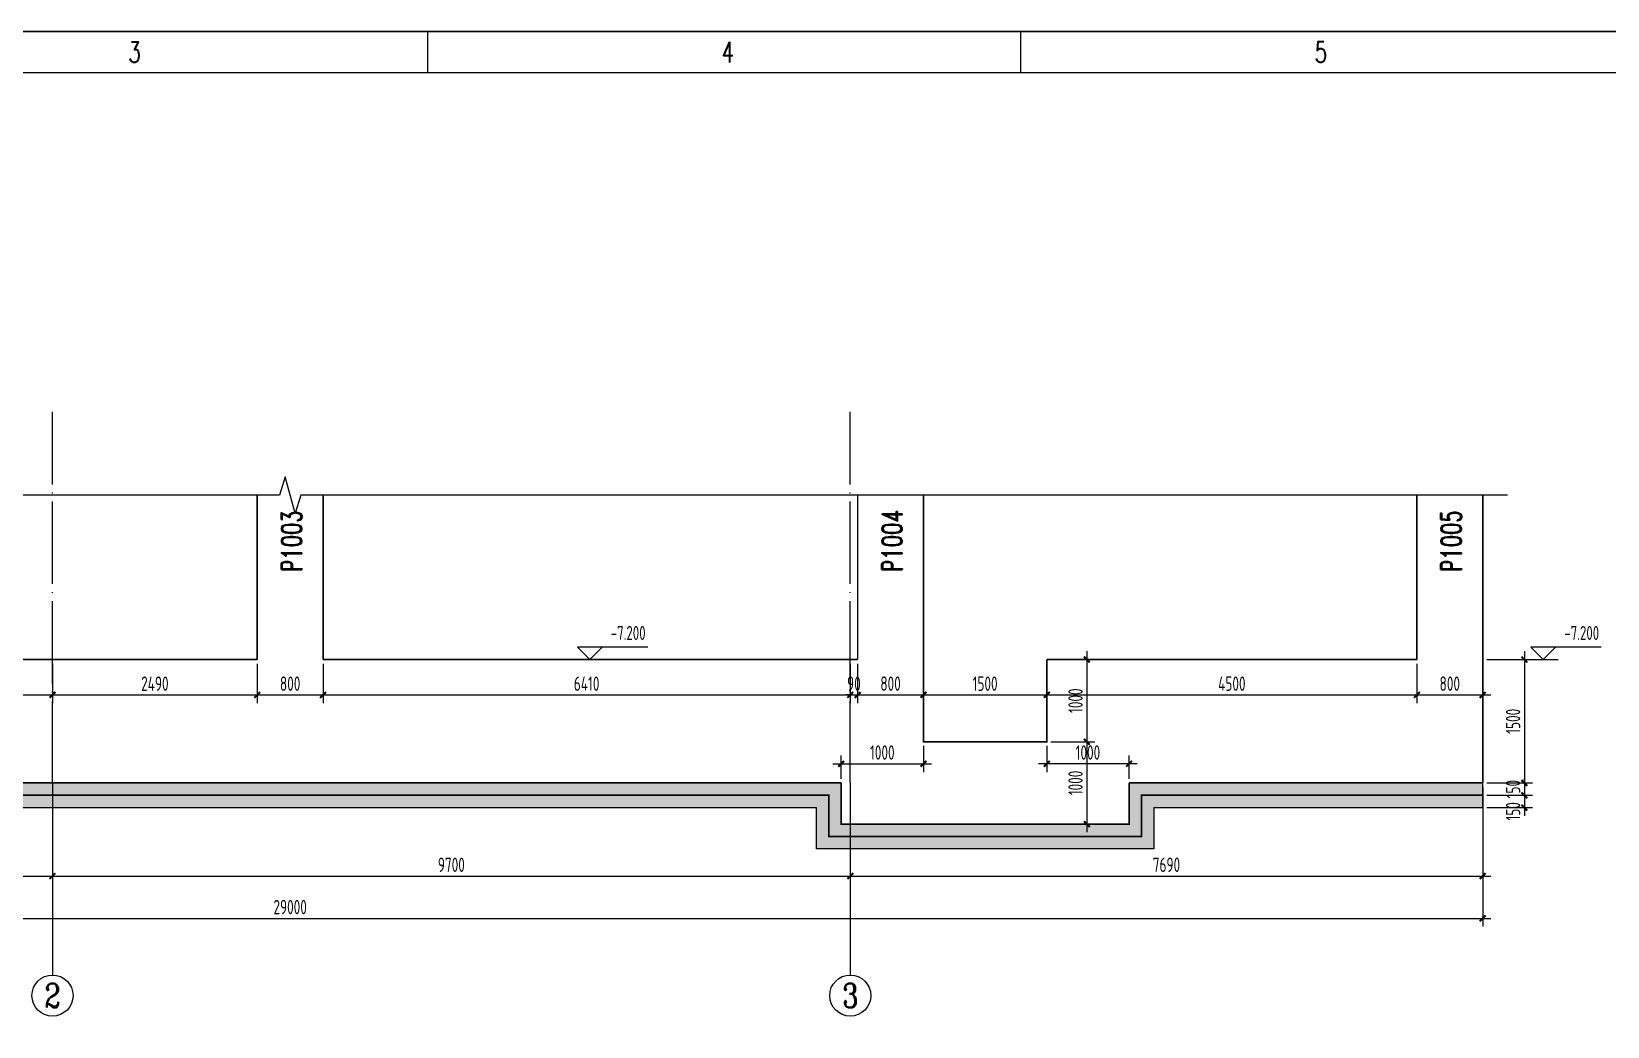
# Model space of a CAD drawing. Extents: x 214073 to 274589, y -287361 to -130190.
# Drawn here: x 233211 to 252373, y -257407 to -245311 of the extents above; entities that cross this region are included whole.
import ezdxf
from ezdxf.enums import TextEntityAlignment as Align

# ---------------------------------------------------------------- set-up
doc = ezdxf.new("R2010")
doc.units = 0
doc.header["$LTSCALE"] = 500
doc.header["$MEASUREMENT"] = 0
doc.linetypes.add('DOTE', pattern=[2.42, 2, -0.2, 0.02, -0.2])
doc.layers.get('0').update_dxf_attribs({"linetype": 'CONTINUOUS'})
doc.layers.get('Defpoints').update_dxf_attribs({"linetype": 'CONTINUOUS'})
for name, color, linetype in [('1_3PR_CIVI_D', 7, 'CONTINUOUS'), ('1_3PR_CIVI_E', 7, 'CONTINUOUS'), ('AXIS', 3, 'CONTINUOUS'), ('AXIS_TEXT', 7, 'CONTINUOUS'), ('PRDWWP_CenterLine', 7, 'CONTINUOUS'), ('垫层', 7, 'CONTINUOUS')]:
    doc.layers.add(name, color=color, linetype=linetype)
doc.layers.add('_TSZ_PLOT_MARK', color=1, linetype='CONTINUOUS', plot=False)
doc.styles.add('_TCH_AXIS', font='complex_.ttf', dxfattribs={"bigfont": 'GBCBIG'})
doc.styles.add('COMPLEX', font='COMPLEX')
doc.styles.add('HZ', font='romans.shx', dxfattribs={"width": 0.7, "bigfont": 'hz.shx'})
doc.styles.add('romand', font='romand.shx', dxfattribs={"width": 0.7, "height": 200, "bigfont": 'OCHINESE.shx'})
doc.styles.add('TSSD_Label', font='Tssdeng.shx', dxfattribs={"width": 0.7, "bigfont": 'hztxt.shx'})
doc.styles.add('TSSD_Rein', font='Tssdeng.shx', dxfattribs={"width": 0.7, "bigfont": 'hztxt.shx'})
doc.dimstyles.new('_TCH_ARCH&&100', dxfattribs={"dimtxt": 175, "dimasz": 50, "dimexe": 100, "dimexo": 50, "dimgap": 50, "dimtad": 1, "dimdec": 0, "dimtxsty": 'TSSD_Rein', "dimblk": 'ARCHTICK', "dimcen": 2.5, "dimdle": 100, "dimclrd": 3, "dimclrt": 7, "dimazin": 2, "dimtfac": 1, "dimtdec": 0, "dimtix": 1, "dimtmove": 2, "dimatfit": 3, "dimarcsym": 0})

# ---------------------------------------------------------------- blocks, each defined once
blk = doc.blocks.new('_AXISO')
blk.add_circle((0, 0), 0.5)
at = {"layer": 'AXIS_TEXT', "style": 'COMPLEX', "width": 1.041667}
blk.add_attdef('A', text='', height=0.56, dxfattribs=at).set_placement((-0.25, -0.28), (0.25, -0.28), align=Align.FIT)
blk = doc.blocks.new('_ArchTick')
at = {"color": 0, "const_width": 0.5}
blk.add_lwpolyline([(-0.71, -0.71), (0.71, 0.71)], dxfattribs=at)
blk = doc.blocks.new('*D2647')
at = {"layer": '1_3PR_CIVI_E', "color": 0, "linetype": 'ByBlock', "lineweight": -2, "transparency": 16777216}
for p, q in [((221856, -254496), (221856, -256193)), ((250856, -254496), (250856, -256193))]:
    blk.add_line(p, q, dxfattribs=at)
at = {"layer": '1_3PR_CIVI_E', "color": 3, "linetype": 'ByBlock', "lineweight": -2, "transparency": 16777216}
blk.add_line((221756, -256093), (250956, -256093), dxfattribs=at)
at = {"layer": 'Defpoints', "color": 0, "linetype": 'ByBlock', "transparency": 16777216}
for p in [(221856, -254446), (250856, -254446), (250856, -256093)]:
    blk.add_point(p, dxfattribs=at)
at = {"layer": '1_3PR_CIVI_E', "color": 3, "linetype": 'ByBlock', "lineweight": -2, "transparency": 16777216, "xscale": 50, "yscale": 50, "zscale": 50, "rotation": 180}
blk.add_blockref('_ArchTick', (221856, -256093), dxfattribs=at)
at = {"layer": '1_3PR_CIVI_E', "color": 3, "linetype": 'ByBlock', "lineweight": -2, "transparency": 16777216, "xscale": 50, "yscale": 50, "zscale": 50}
blk.add_blockref('_ArchTick', (250856, -256093), dxfattribs=at)
at = {"layer": '1_3PR_CIVI_E', "color": 7, "linetype": 'ByBlock', "transparency": 16777216, "insert": (236356, -255955), "char_height": 175, "attachment_point": 5, "style": 'TSSD_Rein'}
blk.add_mtext('\\A1;29000', dxfattribs=at)
blk = doc.blocks.new('*D2648')
at = {"layer": '1_3PR_CIVI_E', "color": 0, "linetype": 'ByBlock', "lineweight": -2, "transparency": 16777216}
for p, q in [((221856, -254496), (221856, -255678)), ((233466, -254496), (233466, -255678))]:
    blk.add_line(p, q, dxfattribs=at)
at = {"layer": '1_3PR_CIVI_E', "color": 3, "linetype": 'ByBlock', "lineweight": -2, "transparency": 16777216}
blk.add_line((221756, -255578), (233566, -255578), dxfattribs=at)
at = {"layer": 'Defpoints', "color": 0, "linetype": 'ByBlock', "transparency": 16777216}
for p in [(221856, -254446), (233466, -254446), (233466, -255578)]:
    blk.add_point(p, dxfattribs=at)
at = {"layer": '1_3PR_CIVI_E', "color": 3, "linetype": 'ByBlock', "lineweight": -2, "transparency": 16777216, "xscale": 50, "yscale": 50, "zscale": 50, "rotation": 180}
blk.add_blockref('_ArchTick', (221856, -255578), dxfattribs=at)
at = {"layer": '1_3PR_CIVI_E', "color": 3, "linetype": 'ByBlock', "lineweight": -2, "transparency": 16777216, "xscale": 50, "yscale": 50, "zscale": 50}
blk.add_blockref('_ArchTick', (233466, -255578), dxfattribs=at)
at = {"layer": '1_3PR_CIVI_E', "color": 7, "linetype": 'ByBlock', "transparency": 16777216, "insert": (227661, -255441), "char_height": 175, "attachment_point": 5, "style": 'TSSD_Rein'}
blk.add_mtext('\\A1;11610', dxfattribs=at)
blk = doc.blocks.new('*D2649')
at = {"layer": '1_3PR_CIVI_E', "color": 0, "linetype": 'ByBlock', "lineweight": -2, "transparency": 16777216}
for p, q in [((233466, -254496), (233466, -255678)), ((243166, -254496), (243166, -255678))]:
    blk.add_line(p, q, dxfattribs=at)
at = {"layer": '1_3PR_CIVI_E', "color": 3, "linetype": 'ByBlock', "lineweight": -2, "transparency": 16777216}
blk.add_line((233366, -255578), (243266, -255578), dxfattribs=at)
at = {"layer": 'Defpoints', "color": 0, "linetype": 'ByBlock', "transparency": 16777216}
for p in [(233466, -254446), (243166, -254446), (243166, -255578)]:
    blk.add_point(p, dxfattribs=at)
at = {"layer": '1_3PR_CIVI_E', "color": 3, "linetype": 'ByBlock', "lineweight": -2, "transparency": 16777216, "xscale": 50, "yscale": 50, "zscale": 50, "rotation": 180}
blk.add_blockref('_ArchTick', (233466, -255578), dxfattribs=at)
at = {"layer": '1_3PR_CIVI_E', "color": 3, "linetype": 'ByBlock', "lineweight": -2, "transparency": 16777216, "xscale": 50, "yscale": 50, "zscale": 50}
blk.add_blockref('_ArchTick', (243166, -255578), dxfattribs=at)
at = {"layer": '1_3PR_CIVI_E', "color": 7, "linetype": 'ByBlock', "transparency": 16777216, "insert": (238316, -255441), "char_height": 175, "attachment_point": 5, "style": 'TSSD_Rein'}
blk.add_mtext('\\A1;9700', dxfattribs=at)
blk = doc.blocks.new('*D2650')
at = {"layer": '1_3PR_CIVI_E', "color": 0, "linetype": 'ByBlock', "lineweight": -2, "transparency": 16777216}
for p, q in [((243166, -254496), (243166, -255678)), ((250856, -254496), (250856, -255678))]:
    blk.add_line(p, q, dxfattribs=at)
at = {"layer": '1_3PR_CIVI_E', "color": 3, "linetype": 'ByBlock', "lineweight": -2, "transparency": 16777216}
blk.add_line((243066, -255578), (250956, -255578), dxfattribs=at)
at = {"layer": 'Defpoints', "color": 0, "linetype": 'ByBlock', "transparency": 16777216}
for p in [(243166, -254446), (250856, -254446), (250856, -255578)]:
    blk.add_point(p, dxfattribs=at)
at = {"layer": '1_3PR_CIVI_E', "color": 3, "linetype": 'ByBlock', "lineweight": -2, "transparency": 16777216, "xscale": 50, "yscale": 50, "zscale": 50, "rotation": 180}
blk.add_blockref('_ArchTick', (243166, -255578), dxfattribs=at)
at = {"layer": '1_3PR_CIVI_E', "color": 3, "linetype": 'ByBlock', "lineweight": -2, "transparency": 16777216, "xscale": 50, "yscale": 50, "zscale": 50}
blk.add_blockref('_ArchTick', (250856, -255578), dxfattribs=at)
at = {"layer": '1_3PR_CIVI_E', "color": 7, "linetype": 'ByBlock', "transparency": 16777216, "insert": (247011, -255441), "char_height": 175, "attachment_point": 5, "style": 'TSSD_Rein'}
blk.add_mtext('\\A1;7690', dxfattribs=at)
blk = doc.blocks.new('*D2653')
at = {"layer": '1_3PR_CIVI_E', "color": 0, "linetype": 'ByBlock', "lineweight": -2, "transparency": 16777216}
for p, q in [((229456, -252996), (229456, -253476)), ((233466, -252996), (233466, -253476))]:
    blk.add_line(p, q, dxfattribs=at)
at = {"layer": '1_3PR_CIVI_E', "color": 3, "linetype": 'ByBlock', "lineweight": -2, "transparency": 16777216}
blk.add_line((229356, -253376), (233566, -253376), dxfattribs=at)
at = {"layer": 'Defpoints', "color": 0, "linetype": 'ByBlock', "transparency": 16777216}
for p in [(229456, -252946), (233466, -252946), (233466, -253376)]:
    blk.add_point(p, dxfattribs=at)
at = {"layer": '1_3PR_CIVI_E', "color": 3, "linetype": 'ByBlock', "lineweight": -2, "transparency": 16777216, "xscale": 50, "yscale": 50, "zscale": 50, "rotation": 180}
blk.add_blockref('_ArchTick', (229456, -253376), dxfattribs=at)
at = {"layer": '1_3PR_CIVI_E', "color": 3, "linetype": 'ByBlock', "lineweight": -2, "transparency": 16777216, "xscale": 50, "yscale": 50, "zscale": 50}
blk.add_blockref('_ArchTick', (233466, -253376), dxfattribs=at)
at = {"layer": '1_3PR_CIVI_E', "color": 7, "linetype": 'ByBlock', "transparency": 16777216, "insert": (231461, -253239), "char_height": 175, "attachment_point": 5, "style": 'TSSD_Rein'}
blk.add_mtext('\\A1;4010', dxfattribs=at)
blk = doc.blocks.new('*D2654')
at = {"layer": '1_3PR_CIVI_E', "color": 0, "linetype": 'ByBlock', "lineweight": -2, "transparency": 16777216}
for p, q in [((235956, -252996), (235956, -253476)), ((236756, -252996), (236756, -253476))]:
    blk.add_line(p, q, dxfattribs=at)
at = {"layer": '1_3PR_CIVI_E', "color": 3, "linetype": 'ByBlock', "lineweight": -2, "transparency": 16777216}
blk.add_line((235856, -253376), (236856, -253376), dxfattribs=at)
at = {"layer": 'Defpoints', "color": 0, "linetype": 'ByBlock', "transparency": 16777216}
for p in [(235956, -252946), (236756, -252946), (236756, -253376)]:
    blk.add_point(p, dxfattribs=at)
at = {"layer": '1_3PR_CIVI_E', "color": 3, "linetype": 'ByBlock', "lineweight": -2, "transparency": 16777216, "xscale": 50, "yscale": 50, "zscale": 50, "rotation": 180}
blk.add_blockref('_ArchTick', (235956, -253376), dxfattribs=at)
at = {"layer": '1_3PR_CIVI_E', "color": 3, "linetype": 'ByBlock', "lineweight": -2, "transparency": 16777216, "xscale": 50, "yscale": 50, "zscale": 50}
blk.add_blockref('_ArchTick', (236756, -253376), dxfattribs=at)
at = {"layer": '1_3PR_CIVI_E', "color": 7, "linetype": 'ByBlock', "transparency": 16777216, "insert": (236356, -253239), "char_height": 175, "attachment_point": 5, "style": 'TSSD_Rein'}
blk.add_mtext('\\A1;800', dxfattribs=at)
blk = doc.blocks.new('*D2655')
at = {"layer": '1_3PR_CIVI_E', "color": 0, "linetype": 'ByBlock', "lineweight": -2, "transparency": 16777216}
for p, q in [((233466, -252996), (233466, -253476)), ((235956, -252996), (235956, -253476))]:
    blk.add_line(p, q, dxfattribs=at)
at = {"layer": '1_3PR_CIVI_E', "color": 3, "linetype": 'ByBlock', "lineweight": -2, "transparency": 16777216}
blk.add_line((233366, -253376), (236056, -253376), dxfattribs=at)
at = {"layer": 'Defpoints', "color": 0, "linetype": 'ByBlock', "transparency": 16777216}
for p in [(233466, -252946), (235956, -252946), (235956, -253376)]:
    blk.add_point(p, dxfattribs=at)
at = {"layer": '1_3PR_CIVI_E', "color": 3, "linetype": 'ByBlock', "lineweight": -2, "transparency": 16777216, "xscale": 50, "yscale": 50, "zscale": 50, "rotation": 180}
blk.add_blockref('_ArchTick', (233466, -253376), dxfattribs=at)
at = {"layer": '1_3PR_CIVI_E', "color": 3, "linetype": 'ByBlock', "lineweight": -2, "transparency": 16777216, "xscale": 50, "yscale": 50, "zscale": 50}
blk.add_blockref('_ArchTick', (235956, -253376), dxfattribs=at)
at = {"layer": '1_3PR_CIVI_E', "color": 7, "linetype": 'ByBlock', "transparency": 16777216, "insert": (234711, -253239), "char_height": 175, "attachment_point": 5, "style": 'TSSD_Rein'}
blk.add_mtext('\\A1;2490', dxfattribs=at)
blk = doc.blocks.new('*D2656')
at = {"layer": '1_3PR_CIVI_E', "color": 0, "linetype": 'ByBlock', "lineweight": -2, "transparency": 16777216}
for p, q in [((236756, -252996), (236756, -253476)), ((243166, -252996), (243166, -253476))]:
    blk.add_line(p, q, dxfattribs=at)
at = {"layer": '1_3PR_CIVI_E', "color": 3, "linetype": 'ByBlock', "lineweight": -2, "transparency": 16777216}
blk.add_line((236656, -253376), (243266, -253376), dxfattribs=at)
at = {"layer": 'Defpoints', "color": 0, "linetype": 'ByBlock', "transparency": 16777216}
for p in [(236756, -252946), (243166, -252946), (243166, -253376)]:
    blk.add_point(p, dxfattribs=at)
at = {"layer": '1_3PR_CIVI_E', "color": 3, "linetype": 'ByBlock', "lineweight": -2, "transparency": 16777216, "xscale": 50, "yscale": 50, "zscale": 50, "rotation": 180}
blk.add_blockref('_ArchTick', (236756, -253376), dxfattribs=at)
at = {"layer": '1_3PR_CIVI_E', "color": 3, "linetype": 'ByBlock', "lineweight": -2, "transparency": 16777216, "xscale": 50, "yscale": 50, "zscale": 50}
blk.add_blockref('_ArchTick', (243166, -253376), dxfattribs=at)
at = {"layer": '1_3PR_CIVI_E', "color": 7, "linetype": 'ByBlock', "transparency": 16777216, "insert": (239961, -253239), "char_height": 175, "attachment_point": 5, "style": 'TSSD_Rein'}
blk.add_mtext('\\A1;6410', dxfattribs=at)
blk = doc.blocks.new('*D2657')
at = {"layer": '1_3PR_CIVI_E', "color": 0, "linetype": 'ByBlock', "lineweight": -2, "transparency": 16777216}
for p, q in [((244056, -252996), (244056, -253476)), ((245556, -252996), (245556, -253476))]:
    blk.add_line(p, q, dxfattribs=at)
at = {"layer": '1_3PR_CIVI_E', "color": 3, "linetype": 'ByBlock', "lineweight": -2, "transparency": 16777216}
blk.add_line((243956, -253376), (245656, -253376), dxfattribs=at)
at = {"layer": 'Defpoints', "color": 0, "linetype": 'ByBlock', "transparency": 16777216}
for p in [(244056, -252946), (245556, -252946), (245556, -253376)]:
    blk.add_point(p, dxfattribs=at)
at = {"layer": '1_3PR_CIVI_E', "color": 3, "linetype": 'ByBlock', "lineweight": -2, "transparency": 16777216, "xscale": 50, "yscale": 50, "zscale": 50, "rotation": 180}
blk.add_blockref('_ArchTick', (244056, -253376), dxfattribs=at)
at = {"layer": '1_3PR_CIVI_E', "color": 3, "linetype": 'ByBlock', "lineweight": -2, "transparency": 16777216, "xscale": 50, "yscale": 50, "zscale": 50}
blk.add_blockref('_ArchTick', (245556, -253376), dxfattribs=at)
at = {"layer": '1_3PR_CIVI_E', "color": 7, "linetype": 'ByBlock', "transparency": 16777216, "insert": (244806, -253239), "char_height": 175, "attachment_point": 5, "style": 'TSSD_Rein'}
blk.add_mtext('\\A1;1500', dxfattribs=at)
blk = doc.blocks.new('*D2658')
at = {"layer": '1_3PR_CIVI_E', "color": 0, "linetype": 'ByBlock', "lineweight": -2, "transparency": 16777216}
for p, q in [((245556, -252996), (245556, -253476)), ((250056, -252996), (250056, -253476))]:
    blk.add_line(p, q, dxfattribs=at)
at = {"layer": '1_3PR_CIVI_E', "color": 3, "linetype": 'ByBlock', "lineweight": -2, "transparency": 16777216}
blk.add_line((245456, -253376), (250156, -253376), dxfattribs=at)
at = {"layer": 'Defpoints', "color": 0, "linetype": 'ByBlock', "transparency": 16777216}
for p in [(245556, -252946), (250056, -252946), (250056, -253376)]:
    blk.add_point(p, dxfattribs=at)
at = {"layer": '1_3PR_CIVI_E', "color": 3, "linetype": 'ByBlock', "lineweight": -2, "transparency": 16777216, "xscale": 50, "yscale": 50, "zscale": 50, "rotation": 180}
blk.add_blockref('_ArchTick', (245556, -253376), dxfattribs=at)
at = {"layer": '1_3PR_CIVI_E', "color": 3, "linetype": 'ByBlock', "lineweight": -2, "transparency": 16777216, "xscale": 50, "yscale": 50, "zscale": 50}
blk.add_blockref('_ArchTick', (250056, -253376), dxfattribs=at)
at = {"layer": '1_3PR_CIVI_E', "color": 7, "linetype": 'ByBlock', "transparency": 16777216, "insert": (247806, -253239), "char_height": 175, "attachment_point": 5, "style": 'TSSD_Rein'}
blk.add_mtext('\\A1;4500', dxfattribs=at)
blk = doc.blocks.new('*D2659')
at = {"layer": '1_3PR_CIVI_E', "color": 0, "linetype": 'ByBlock', "lineweight": -2, "transparency": 16777216}
for p, q in [((250056, -252996), (250056, -253476)), ((250856, -252996), (250856, -253476))]:
    blk.add_line(p, q, dxfattribs=at)
at = {"layer": '1_3PR_CIVI_E', "color": 3, "linetype": 'ByBlock', "lineweight": -2, "transparency": 16777216}
blk.add_line((249956, -253376), (250956, -253376), dxfattribs=at)
at = {"layer": 'Defpoints', "color": 0, "linetype": 'ByBlock', "transparency": 16777216}
for p in [(250056, -252946), (250856, -252946), (250856, -253376)]:
    blk.add_point(p, dxfattribs=at)
at = {"layer": '1_3PR_CIVI_E', "color": 3, "linetype": 'ByBlock', "lineweight": -2, "transparency": 16777216, "xscale": 50, "yscale": 50, "zscale": 50, "rotation": 180}
blk.add_blockref('_ArchTick', (250056, -253376), dxfattribs=at)
at = {"layer": '1_3PR_CIVI_E', "color": 3, "linetype": 'ByBlock', "lineweight": -2, "transparency": 16777216, "xscale": 50, "yscale": 50, "zscale": 50}
blk.add_blockref('_ArchTick', (250856, -253376), dxfattribs=at)
at = {"layer": '1_3PR_CIVI_E', "color": 7, "linetype": 'ByBlock', "transparency": 16777216, "insert": (250456, -253239), "char_height": 175, "attachment_point": 5, "style": 'TSSD_Rein'}
blk.add_mtext('\\A1;800', dxfattribs=at)
blk = doc.blocks.new('*D2660')
at = {"layer": '1_3PR_CIVI_E', "color": 0, "linetype": 'ByBlock', "lineweight": -2, "transparency": 16777216}
for p, q in [((243256, -252996), (243256, -253476)), ((244056, -252996), (244056, -253476))]:
    blk.add_line(p, q, dxfattribs=at)
at = {"layer": '1_3PR_CIVI_E', "color": 3, "linetype": 'ByBlock', "lineweight": -2, "transparency": 16777216}
blk.add_line((243156, -253376), (244156, -253376), dxfattribs=at)
at = {"layer": 'Defpoints', "color": 0, "linetype": 'ByBlock', "transparency": 16777216}
for p in [(243256, -252946), (244056, -252946), (244056, -253376)]:
    blk.add_point(p, dxfattribs=at)
at = {"layer": '1_3PR_CIVI_E', "color": 3, "linetype": 'ByBlock', "lineweight": -2, "transparency": 16777216, "xscale": 50, "yscale": 50, "zscale": 50, "rotation": 180}
blk.add_blockref('_ArchTick', (243256, -253376), dxfattribs=at)
at = {"layer": '1_3PR_CIVI_E', "color": 3, "linetype": 'ByBlock', "lineweight": -2, "transparency": 16777216, "xscale": 50, "yscale": 50, "zscale": 50}
blk.add_blockref('_ArchTick', (244056, -253376), dxfattribs=at)
at = {"layer": '1_3PR_CIVI_E', "color": 7, "linetype": 'ByBlock', "transparency": 16777216, "insert": (243656, -253239), "char_height": 175, "attachment_point": 5, "style": 'TSSD_Rein'}
blk.add_mtext('\\A1;800', dxfattribs=at)
blk = doc.blocks.new('*D2661')
at = {"layer": '1_3PR_CIVI_E', "color": 0, "linetype": 'ByBlock', "lineweight": -2, "transparency": 16777216}
for p, q in [((243166, -252996), (243166, -253476)), ((243256, -252996), (243256, -253476))]:
    blk.add_line(p, q, dxfattribs=at)
at = {"layer": '1_3PR_CIVI_E', "color": 3, "linetype": 'ByBlock', "lineweight": -2, "transparency": 16777216}
for p, q in [((243166, -253376), (243116, -253376)), ((243166, -253376), (243256, -253376)), ((243256, -253376), (243306, -253376))]:
    blk.add_line(p, q, dxfattribs=at)
at = {"layer": 'Defpoints', "color": 0, "linetype": 'ByBlock', "transparency": 16777216}
for p in [(243166, -252946), (243256, -252946), (243256, -253376)]:
    blk.add_point(p, dxfattribs=at)
at = {"layer": '1_3PR_CIVI_E', "color": 3, "linetype": 'ByBlock', "lineweight": -2, "transparency": 16777216, "xscale": 50, "yscale": 50, "zscale": 50}
blk.add_blockref('_ArchTick', (243166, -253376), dxfattribs=at)
at = {"layer": '1_3PR_CIVI_E', "color": 3, "linetype": 'ByBlock', "lineweight": -2, "transparency": 16777216, "xscale": 50, "yscale": 50, "zscale": 50, "rotation": 180}
blk.add_blockref('_ArchTick', (243256, -253376), dxfattribs=at)
at = {"layer": '1_3PR_CIVI_E', "color": 7, "linetype": 'ByBlock', "transparency": 16777216, "insert": (243211, -253239), "char_height": 175, "attachment_point": 5, "style": 'TSSD_Rein'}
blk.add_mtext('\\A1;90', dxfattribs=at)
blk = doc.blocks.new('*D2684')
at = {"layer": '1_3PR_CIVI_E', "color": 3, "linetype": 'ByBlock', "lineweight": -2, "transparency": 16777216}
blk.add_line((251363, -252846), (251363, -254546), dxfattribs=at)
at = {"layer": '1_3PR_CIVI_E', "color": 0, "linetype": 'ByBlock', "lineweight": -2, "transparency": 16777216}
for p, q in [((250906, -252946), (251463, -252946)), ((250906, -254446), (251463, -254446))]:
    blk.add_line(p, q, dxfattribs=at)
at = {"layer": 'Defpoints', "color": 0, "linetype": 'ByBlock', "transparency": 16777216}
for p in [(250856, -252946), (250856, -254446), (251363, -254446)]:
    blk.add_point(p, dxfattribs=at)
at = {"layer": '1_3PR_CIVI_E', "color": 3, "linetype": 'ByBlock', "lineweight": -2, "transparency": 16777216, "xscale": 50, "yscale": 50, "zscale": 50}
for p, rotation in [((251363, -252946), 90), ((251363, -254446), 270)]:
    blk.add_blockref('_ArchTick', p, dxfattribs=dict(at, rotation=rotation))
at = {"layer": '1_3PR_CIVI_E', "color": 7, "linetype": 'ByBlock', "transparency": 16777216, "insert": (251225, -253696), "char_height": 175, "attachment_point": 5, "rotation": 90, "style": 'TSSD_Rein'}
blk.add_mtext('\\A1;1500', dxfattribs=at)
blk = doc.blocks.new('*D2686')
at = {"layer": '1_3PR_CIVI_E', "color": 0, "linetype": 'ByBlock', "lineweight": -2, "transparency": 16777216}
for p, q in [((250906, -254446), (251463, -254446)), ((250906, -254596), (251463, -254596))]:
    blk.add_line(p, q, dxfattribs=at)
at = {"layer": '1_3PR_CIVI_E', "color": 3, "linetype": 'ByBlock', "lineweight": -2, "transparency": 16777216}
for p, q in [((251363, -254446), (251363, -254396)), ((251363, -254446), (251363, -254596)), ((251363, -254596), (251363, -254646))]:
    blk.add_line(p, q, dxfattribs=at)
at = {"layer": 'Defpoints', "color": 0, "linetype": 'ByBlock', "transparency": 16777216}
for p in [(250856, -254446), (250856, -254596), (251363, -254596)]:
    blk.add_point(p, dxfattribs=at)
at = {"layer": '1_3PR_CIVI_E', "color": 3, "linetype": 'ByBlock', "lineweight": -2, "transparency": 16777216, "xscale": 50, "yscale": 50, "zscale": 50}
for p, rotation in [((251363, -254446), 270), ((251363, -254596), 90)]:
    blk.add_blockref('_ArchTick', p, dxfattribs=dict(at, rotation=rotation))
at = {"layer": '1_3PR_CIVI_E', "color": 7, "linetype": 'ByBlock', "transparency": 16777216, "insert": (251225, -254521), "char_height": 175, "attachment_point": 5, "rotation": 90, "style": 'TSSD_Rein'}
blk.add_mtext('\\A1;150', dxfattribs=at)
blk = doc.blocks.new('*D2687')
at = {"layer": '1_3PR_CIVI_E', "color": 0, "linetype": 'ByBlock', "lineweight": -2, "transparency": 16777216}
for p, q in [((250906, -254596), (251463, -254596)), ((250906, -254746), (251463, -254746))]:
    blk.add_line(p, q, dxfattribs=at)
at = {"layer": '1_3PR_CIVI_E', "color": 3, "linetype": 'ByBlock', "lineweight": -2, "transparency": 16777216}
blk.add_line((251363, -254496), (251363, -254846), dxfattribs=at)
at = {"layer": 'Defpoints', "color": 0, "linetype": 'ByBlock', "transparency": 16777216}
for p in [(250856, -254596), (250856, -254746), (251363, -254746)]:
    blk.add_point(p, dxfattribs=at)
at = {"layer": '1_3PR_CIVI_E', "color": 3, "linetype": 'ByBlock', "lineweight": -2, "transparency": 16777216, "xscale": 50, "yscale": 50, "zscale": 50}
for p, rotation in [((251363, -254596), 90), ((251363, -254746), 270)]:
    blk.add_blockref('_ArchTick', p, dxfattribs=dict(at, rotation=rotation))
at = {"layer": '1_3PR_CIVI_E', "color": 7, "linetype": 'ByBlock', "transparency": 16777216, "insert": (251225, -254791), "char_height": 175, "attachment_point": 5, "rotation": 90, "style": 'TSSD_Rein'}
blk.add_mtext('\\A1;150', dxfattribs=at)
blk = doc.blocks.new('*D2701')
at = {"layer": '1_3PR_CIVI_E', "color": 3, "linetype": 'ByBlock', "lineweight": -2, "transparency": 16777216}
blk.add_line((246042, -253846), (246042, -255046), dxfattribs=at)
at = {"layer": '1_3PR_CIVI_E', "color": 0, "linetype": 'ByBlock', "lineweight": -2, "transparency": 16777216}
for p, q in [((245606, -253946), (246142, -253946)), ((245606, -254946), (246142, -254946))]:
    blk.add_line(p, q, dxfattribs=at)
at = {"layer": 'Defpoints', "color": 0, "linetype": 'ByBlock', "transparency": 16777216}
for p in [(245556, -253946), (245556, -254946), (246042, -254946)]:
    blk.add_point(p, dxfattribs=at)
at = {"layer": '1_3PR_CIVI_E', "color": 3, "linetype": 'ByBlock', "lineweight": -2, "transparency": 16777216, "xscale": 50, "yscale": 50, "zscale": 50}
for p, rotation in [((246042, -253946), 90), ((246042, -254946), 270)]:
    blk.add_blockref('_ArchTick', p, dxfattribs=dict(at, rotation=rotation))
at = {"layer": '1_3PR_CIVI_E', "color": 7, "linetype": 'ByBlock', "transparency": 16777216, "insert": (245905, -254446), "char_height": 175, "attachment_point": 5, "rotation": 90, "style": 'TSSD_Rein'}
blk.add_mtext('\\A1;1000', dxfattribs=at)
blk = doc.blocks.new('*D2702')
at = {"layer": '1_3PR_CIVI_E', "color": 3, "linetype": 'ByBlock', "lineweight": -2, "transparency": 16777216}
blk.add_line((246042, -252846), (246042, -254046), dxfattribs=at)
at = {"layer": '1_3PR_CIVI_E', "color": 0, "linetype": 'ByBlock', "lineweight": -2, "transparency": 16777216}
for p, q in [((245606, -252946), (246142, -252946)), ((245606, -253946), (246142, -253946))]:
    blk.add_line(p, q, dxfattribs=at)
at = {"layer": 'Defpoints', "color": 0, "linetype": 'ByBlock', "transparency": 16777216}
for p in [(245556, -252946), (245556, -253946), (246042, -253946)]:
    blk.add_point(p, dxfattribs=at)
at = {"layer": '1_3PR_CIVI_E', "color": 3, "linetype": 'ByBlock', "lineweight": -2, "transparency": 16777216, "xscale": 50, "yscale": 50, "zscale": 50}
for p, rotation in [((246042, -252946), 90), ((246042, -253946), 270)]:
    blk.add_blockref('_ArchTick', p, dxfattribs=dict(at, rotation=rotation))
at = {"layer": '1_3PR_CIVI_E', "color": 7, "linetype": 'ByBlock', "transparency": 16777216, "insert": (245905, -253446), "char_height": 175, "attachment_point": 5, "rotation": 90, "style": 'TSSD_Rein'}
blk.add_mtext('\\A1;1000', dxfattribs=at)
blk = doc.blocks.new('*D2705')
at = {"layer": '1_3PR_CIVI_E', "color": 0, "linetype": 'ByBlock', "lineweight": -2, "transparency": 16777216}
for p, q in [((245556, -253996), (245556, -254313)), ((246556, -254396), (246556, -254113))]:
    blk.add_line(p, q, dxfattribs=at)
at = {"layer": '1_3PR_CIVI_E', "color": 3, "linetype": 'ByBlock', "lineweight": -2, "transparency": 16777216}
blk.add_line((246656, -254213), (245456, -254213), dxfattribs=at)
at = {"layer": 'Defpoints', "color": 0, "linetype": 'ByBlock', "transparency": 16777216}
for p in [(245556, -253946), (245556, -254213), (246556, -254446)]:
    blk.add_point(p, dxfattribs=at)
at = {"layer": '1_3PR_CIVI_E', "color": 3, "linetype": 'ByBlock', "lineweight": -2, "transparency": 16777216, "xscale": 50, "yscale": 50, "zscale": 50, "rotation": 180}
blk.add_blockref('_ArchTick', (245556, -254213), dxfattribs=at)
at = {"layer": '1_3PR_CIVI_E', "color": 3, "linetype": 'ByBlock', "lineweight": -2, "transparency": 16777216, "xscale": 50, "yscale": 50, "zscale": 50}
blk.add_blockref('_ArchTick', (246556, -254213), dxfattribs=at)
at = {"layer": '1_3PR_CIVI_E', "color": 7, "linetype": 'ByBlock', "transparency": 16777216, "insert": (246056, -254076), "char_height": 175, "attachment_point": 5, "style": 'TSSD_Rein'}
blk.add_mtext('\\A1;1000', dxfattribs=at)
blk = doc.blocks.new('*D2706')
at = {"layer": '1_3PR_CIVI_E', "color": 0, "linetype": 'ByBlock', "lineweight": -2, "transparency": 16777216}
for p, q in [((244056, -253996), (244056, -254313)), ((243056, -254396), (243056, -254113))]:
    blk.add_line(p, q, dxfattribs=at)
at = {"layer": '1_3PR_CIVI_E', "color": 3, "linetype": 'ByBlock', "lineweight": -2, "transparency": 16777216}
blk.add_line((242956, -254213), (244156, -254213), dxfattribs=at)
at = {"layer": 'Defpoints', "color": 0, "linetype": 'ByBlock', "transparency": 16777216}
for p in [(244056, -253946), (244056, -254213), (243056, -254446)]:
    blk.add_point(p, dxfattribs=at)
at = {"layer": '1_3PR_CIVI_E', "color": 3, "linetype": 'ByBlock', "lineweight": -2, "transparency": 16777216, "xscale": 50, "yscale": 50, "zscale": 50, "rotation": 180}
blk.add_blockref('_ArchTick', (243056, -254213), dxfattribs=at)
at = {"layer": '1_3PR_CIVI_E', "color": 3, "linetype": 'ByBlock', "lineweight": -2, "transparency": 16777216, "xscale": 50, "yscale": 50, "zscale": 50}
blk.add_blockref('_ArchTick', (244056, -254213), dxfattribs=at)
at = {"layer": '1_3PR_CIVI_E', "color": 7, "linetype": 'ByBlock', "transparency": 16777216, "insert": (243556, -254076), "char_height": 175, "attachment_point": 5, "style": 'TSSD_Rein'}
blk.add_mtext('\\A1;1000', dxfattribs=at)

msp = doc.modelspace()

# ---------------------------------------------------------------- hatches: boundary and pattern name
at = {"layer": '垫层'}
h = msp.add_hatch(dxfattribs=at)
h.set_pattern_fill('AR-CONC', color=256, scale=50, style=0)
h.set_pattern_definition([(50, (133916.93, -1413.23), (358.6301, -31.37607), [37.5, -412.5]), (355, (133916.93, -1413.23), (-69.37567, 376.09607), [30, -330]), (100.4514, (133946.82, -1415.85), (289.2547, 344.71977), [31.8701, -350.57106]), (46.1842, (133916.93, -1313.23), (533.6205, -82.7595), [56.25, -618.75]), (96.6356, (133961.4, -1320.13), (467.3314, 487.0589), [47.8051, -525.8565]), (351.1842, (133916.93, -1313.23), (467.331, 487.0593), [45, -495]), (21, (133966.93, -1338.23), (298.45353, -201.30945), [37.5, -412.5]), (326, (133966.93, -1338.23), (121.65767, 362.575), [30, -330]), (71.4514, (133991.8, -1355), (420.1113, 161.26525), [31.8701, -350.57106]), (37.5, (133916.93, -1413.23), (6.07993, 166.446927), [0, -326, 0, -335, 0, -331.25]), (7.5, (133916.93, -1413.23), (131.53477, 197.20586), [0, -191, 0, -318.5, 0, -126.25]), (327.5, (133805.43, -1413.23), (266.91122, -11.277436), [0, -125, 0, -390, 0, -517.5]), (317.5, (133755.43, -1413.23), (291.59308, 50.0525), [0, -162.5, 0, -259, 0, -367.5])])
h.paths.add_polyline_path([(226156.2, -254445.9), (221856.2, -254445.9), (221856.2, -254595.9), (226006.2, -254595.9), (226006.2, -255095.9), (229806.2, -255095.9), (229806.2, -254595.9), (242906.2, -254595.9), (242906.2, -255095.9), (246706.2, -255095.9), (246706.2, -254595.9), (250856.2, -254595.9), (250856.2, -254445.9), (246556.2, -254445.9), (246556.2, -254945.9), (243056.2, -254945.9), (243056.2, -254445.9), (229656.2, -254445.9), (229656.2, -254945.9), (226156.2, -254945.9)])
h.paths.add_polyline_path([(226006.2, -254595.9), (221856.2, -254595.9), (221856.2, -254595.9), (221856.2, -254745.9), (225856.2, -254745.9), (225856.2, -255245.9), (229956.2, -255245.9), (229956.2, -254745.9), (242756.2, -254745.9), (242756.2, -255245.9), (246856.2, -255245.9), (246856.2, -254745.9), (250856.2, -254745.9), (250856.2, -254595.9), (246706.2, -254595.9), (246706.2, -255095.9), (242906.2, -255095.9), (242906.2, -254595.9), (229806.2, -254595.9), (229806.2, -255095.9), (226006.2, -255095.9)])

# ---------------------------------------------------------------- linework, layer by layer
at = {"color": 4, "flags": 128}
for points in [[(215139.2, -245311.2), (274589.2, -245311.2)], [(238025.2, -245311.2), (238025.2, -245811.2)], [(245237.2, -245311.2), (245237.2, -245811.2)]]:
    msp.add_lwpolyline(points, dxfattribs=at)
msp.add_lwpolyline([(216389.2, -245811.2), (274085.2, -245811.2), (274085.2, -286861.2), (216389.2, -286861.2)], close=True)
at = {"layer": '1_3PR_CIVI_D', "color": 1, "const_width": 20}
for points in [[(235956.2, -250945.9), (235956.2, -252945.9)], [(236756.2, -250945.9), (236756.2, -252945.9)], [(243256.2, -252945.9), (243256.2, -250945.9)], [(244056.2, -250945.9), (244056.2, -252945.9)], [(250056.2, -252945.9), (250056.2, -250945.9)], [(250856.2, -254445.9), (250856.2, -250945.9)], [(229456.2, -252945.9), (235956.2, -252945.9)], [(236756.2, -252945.9), (243256.2, -252945.9)], [(245556.2, -252945.9), (245556.2, -253945.9), (244056.2, -253945.9), (244056.2, -252945.9)], [(245556.2, -252945.9), (250056.2, -252945.9)], [(229656.2, -254445.9), (243056.2, -254445.9)], [(246556.2, -254445.9), (246556.2, -254945.9), (243056.2, -254945.9), (243056.2, -254445.9)], [(246556.2, -254445.9), (250856.2, -254445.9)]]:
    msp.add_lwpolyline(points, dxfattribs=at)
at = {"layer": '1_3PR_CIVI_E', "color": 6, "linetype": 'DOTE'}
for p, q in [((233466.2, -254445.9), (233466.2, -249934.6)), ((243166.2, -254445.9), (243166.2, -249934.6))]:
    msp.add_line(p, q, dxfattribs=at)
at = {"layer": '1_3PR_CIVI_E', "color": 0, "linetype": 'ByBlock'}
for p, q in [((239997.9, -252945.9), (239847.9, -252795.9)), ((240702.9, -252795.9), (239847.9, -252795.9)), ((239997.9, -252945.9), (240147.9, -252795.9)), ((251592.4, -252945.9), (251442.4, -252795.9)), ((252297.3, -252795.9), (251442.4, -252795.9)), ((251592.4, -252945.9), (251742.4, -252795.9)), ((251410.1, -252945.9), (251774.6, -252945.9))]:
    msp.add_line(p, q, dxfattribs=at)
at = {"layer": '1_3PR_CIVI_E', "color": 0}
msp.add_lwpolyline([(251156.2, -250945.9), (236486.2, -250945.9), (236416.2, -251165.9), (236296.2, -250725.9), (236226.2, -250945.9), (221556.2, -250945.9)], dxfattribs=at)
at = {"layer": '_TSZ_PLOT_MARK'}
msp.add_lwpolyline([(215139.2, -287361.2), (274589.2, -287361.2), (274589.2, -245311.2), (215139.2, -245311.2)], close=True, dxfattribs=at)
msp.add_lwpolyline([(215139.2, -287361.2), (274589.2, -287361.2), (274589.2, -245311.2), (215139.2, -245311.2)], close=True, dxfattribs=at)
msp.add_lwpolyline([(215139.2, -287361.2), (274589.2, -287361.2), (274589.2, -245311.2), (215139.2, -245311.2)], close=True, dxfattribs=at)
at = {"layer": 'AXIS'}
for p, q in [((233466.2, -254445.9), (233466.2, -256781.1)), ((243166.2, -254445.9), (243166.2, -256781.1))]:
    msp.add_line(p, q, dxfattribs=at)
at = {"layer": 'PRDWWP_CenterLine', "color": 2}
msp.add_lwpolyline([(215139.2, -245311.2), (274589.2, -245311.2), (274589.2, -287361.2), (215139.2, -287361.2)], close=True, dxfattribs=at)
at = {"layer": '垫层'}
for p, q in [((250856.2, -254745.9), (250856.2, -254445.9)), ((229806.2, -254595.9), (242906.2, -254595.9)), ((246706.2, -254595.9), (250856.2, -254595.9)), ((229956.2, -254745.9), (242756.2, -254745.9)), ((246856.2, -254745.9), (250856.2, -254745.9))]:
    msp.add_line(p, q, dxfattribs=at)
at = {"layer": '垫层', "const_width": 20}
msp.add_lwpolyline([(221856.2, -254595.9), (226006.2, -254595.9), (226006.2, -255095.9), (229806.2, -255095.9), (229806.2, -254595.9), (242906.2, -254595.9), (242906.2, -255095.9), (246706.2, -255095.9), (246706.2, -254595.9), (250856.2, -254595.9)], dxfattribs=at)
at = {"layer": '垫层'}
for points in [[(246706.2, -254595.9), (246706.2, -255095.9), (242906.2, -255095.9), (242906.2, -254595.9)], [(246856.2, -254745.9), (246856.2, -255245.9), (242756.2, -255245.9), (242756.2, -254745.9)]]:
    msp.add_lwpolyline(points, dxfattribs=at)

# ---------------------------------------------------------------- block references
at = {"layer": 'AXIS'}
ref = msp.add_blockref('_AXISO', (233466.2, -257031.1), dxfattribs=dict(at, xscale=500, yscale=500, zscale=500))
ref.add_attrib('A', '2', dxfattribs={"layer": 'AXIS_TEXT', "height": 291.2, "style": '_TCH_AXIS', "width": 0.699409}).set_placement((233369.1, -257176.7), (233563.3, -257176.7), align=Align.FIT)
ref = msp.add_blockref('_AXISO', (243166.2, -257031.1), dxfattribs=dict(at, xscale=500, yscale=500, zscale=500))
ref.add_attrib('A', '3', dxfattribs={"layer": 'AXIS_TEXT', "height": 291.2, "style": '_TCH_AXIS', "width": 0.699409}).set_placement((243069.1, -257176.7), (243263.3, -257176.7), align=Align.FIT)

# ---------------------------------------------------------------- texts
at = {"color": 0, "style": 'HZ', "width": 0.7}
for s, p in [('3', (234389.9, -245686.2)), ('4', (241601.9, -245686.2)), ('5', (248813.9, -245686.2))]:
    msp.add_text(s, height=250, dxfattribs=at).set_placement(p)
at = {"layer": '1_3PR_CIVI_E', "color": 7, "style": 'romand', "width": 0.7}
for s, p in [('P1003', (236498.8, -251880.5)), ('P1004', (243798.8, -251880.5)), ('P1005', (250598.8, -251880.5))]:
    msp.add_text(s, height=250, rotation=90, dxfattribs=at).set_placement(p)
at = {"layer": '1_3PR_CIVI_E', "color": 0, "linetype": 'ByBlock', "style": 'TSSD_Label', "width": 0.7}
for p in [(240677.5, -252758.8), (252272, -252758.8)]:
    msp.add_text('-7.200', height=170, dxfattribs=at).set_placement(p, align=Align.BOTTOM_RIGHT)

# ---------------------------------------------------------------- dimensions: what is measured, and where the dimension line sits
at = {"layer": '1_3PR_CIVI_E', "color": 3, "linetype": 'ByBlock'}
for base, p1, p2, angle, picture, middle in [((246042.2, -253945.9), (245556.2, -252945.9), (245556.2, -253945.9), 90, '*D2702', (245904.7, -253445.9)), ((251362.8, -254445.9), (250856.2, -252945.9), (250856.2, -254445.9), 90, '*D2684', (251225.3, -253695.9)), ((246042.2, -254945.9), (245556.2, -253945.9), (245556.2, -254945.9), 90, '*D2701', (245904.7, -254445.9)), ((245556.2, -254213.4), (246556.2, -254445.9), (245556.2, -253945.9), 180, '*D2705', (246056.2, -254075.9)), ((251362.8, -254595.9), (250856.2, -254445.9), (250856.2, -254595.9), 90, '*D2686', (251225.3, -254520.9))]:
    dim = msp.add_linear_dim(base=base, p1=p1, p2=p2, angle=angle, dimstyle='_TCH_ARCH&&100', override={"dimfxl": 250}, dxfattribs=at)
    dim.commit()
    dim.dimension.update_dxf_attribs({"geometry": picture, "text_midpoint": middle})
for base, p1, p2, picture, middle in [((233466.2, -253376.1), (229456.2, -252945.9), (233466.2, -252945.9), '*D2653', (231461.2, -253238.6)), ((235956.2, -253376.1), (233466.2, -252945.9), (235956.2, -252945.9), '*D2655', (234711.2, -253238.6)), ((236756.2, -253376.1), (235956.2, -252945.9), (236756.2, -252945.9), '*D2654', (236356.2, -253238.6)), ((243166.2, -253376.1), (236756.2, -252945.9), (243166.2, -252945.9), '*D2656', (239961.2, -253238.6)), ((243256.2, -253376.1), (243166.2, -252945.9), (243256.2, -252945.9), '*D2661', (243211.2, -253238.6)), ((244056.2, -253376.1), (243256.2, -252945.9), (244056.2, -252945.9), '*D2660', (243656.2, -253238.6)), ((245556.2, -253376.2), (244056.2, -252945.9), (245556.2, -252945.9), '*D2657', (244806.2, -253238.7)), ((250056.2, -253376.2), (245556.2, -252945.9), (250056.2, -252945.9), '*D2658', (247806.2, -253238.7)), ((250856.2, -253376.1), (250056.2, -252945.9), (250856.2, -252945.9), '*D2659', (250456.2, -253238.6)), ((244056.2, -254213.4), (243056.2, -254445.9), (244056.2, -253945.9), '*D2706', (243556.2, -254075.9))]:
    dim = msp.add_linear_dim(base=base, p1=p1, p2=p2, dimstyle='_TCH_ARCH&&100', override={"dimfxl": 250}, dxfattribs=at)
    dim.commit()
    dim.dimension.update_dxf_attribs({"geometry": picture, "text_midpoint": middle})
for p1, p2, distance, picture, middle in [((221856.2, -254445.9), (250856.2, -254445.9), -1646.9, '*D2647', (236356.2, -255955.3)), ((221856.2, -254445.9), (233466.2, -254445.9), -1132.3, '*D2648', (227661.2, -255440.7)), ((233466.2, -254445.9), (243166.2, -254445.9), -1132.3, '*D2649', (238316.2, -255440.7)), ((243166.2, -254445.9), (250856.2, -254445.9), -1132.3, '*D2650', (247011.2, -255440.7))]:
    dim = msp.add_aligned_dim(p1=p1, p2=p2, distance=distance, dimstyle='_TCH_ARCH&&100', override={"dimfxl": 250}, dxfattribs=at)
    dim.commit()
    dim.dimension.update_dxf_attribs({"geometry": picture, "text_midpoint": middle})
dim = msp.add_linear_dim(base=(251362.8, -254745.9), p1=(250856.2, -254595.9), p2=(250856.2, -254745.9), angle=90, dimstyle='_TCH_ARCH&&100', override={"dimfxl": 250}, dxfattribs=at)
dim.commit()
dim.dimension.update_dxf_attribs({"geometry": '*D2687', "text_midpoint": (251225.3, -254791.2), "dimtype": 160})

doc.saveas('drawing.dxf')
